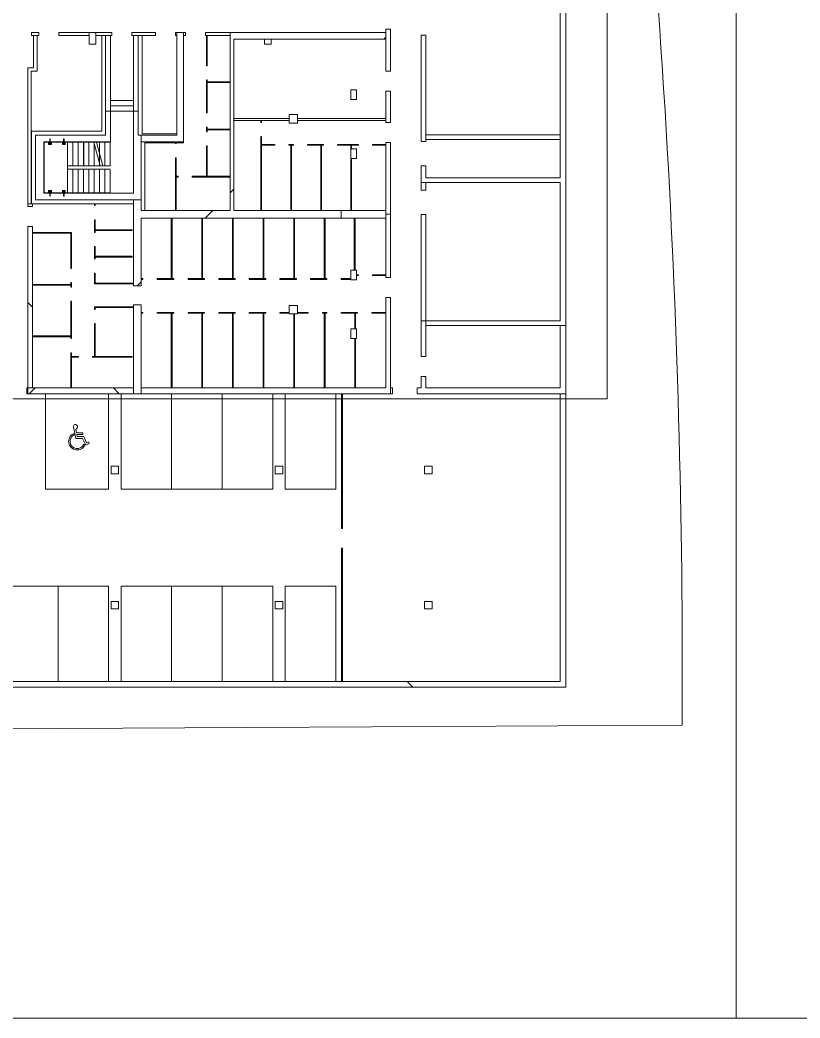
# Model space of a CAD drawing. Extents: x -1132 to 613, y -233 to 616.
# Drawn here: x 472.58 to 505.26, y 11.86 to 53.7 of the extents above; entities that cross this region are included whole.
import ezdxf
from ezdxf.lldxf.tags import DXFTag

# ---------------------------------------------------------------- set-up
doc = ezdxf.new("R2010")
doc.units = 0
doc.layers.get('0').update_dxf_attribs({"lineweight": 13})
doc.layers.add('G-____-TTLB-OTLN', color=7, linetype='Continuous', lineweight=13)
doc.layers.add('G-XREF-____-OTLN', color=7, linetype='Continuous', lineweight=13)
tags = doc.linetypes.add('IMPORT-_Verdeckte Linien_', pattern=[0.003, 0.002, -0.001]).pattern_tags.tags
tags[6:7] = [DXFTag(74, 4), DXFTag(75, 0), DXFTag(340, '0'), DXFTag(46, 1.0), DXFTag(50, 0.0), DXFTag(44, 0.0), DXFTag(45, 0.0)]
tags[4:5] = [DXFTag(74, 4), DXFTag(75, 0), DXFTag(340, '0'), DXFTag(46, 1.0), DXFTag(50, 0.0), DXFTag(44, 0.0), DXFTag(45, 0.0)]

# ---------------------------------------------------------------- blocks, each defined once
blk = doc.blocks.new('Blockreferenz-A0UJ2EACXE')
at = {"layer": 'G-XREF-____-OTLN', "color": 0, "linetype": 'ByBlock', "lineweight": -2, "ltscale": 0.13}
for p, q in [((495.452, 38.032), (495.452, 65.036)), ((495.212, 54.168), (495.212, 48.888)), ((473.372, 53.172), (473.068, 53.172)), ((473.068, 53.172), (473.068, 53.052)), ((473.372, 53.052), (473.372, 53.172)), ((475.48, 53.172), (474.212, 53.172)), ((474.212, 53.172), (474.212, 53.052)), ((475.76, 53.172), (475.48, 53.172)), ((475.48, 53.172), (475.48, 52.692)), ((475.48, 53.052), (475.48, 53.172)), ((475.76, 52.692), (475.76, 53.172)), ((476.428, 53.172), (475.76, 53.172)), ((475.76, 53.172), (475.76, 53.052)), ((476.428, 53.052), (476.428, 53.172)), ((478.252, 53.172), (477.268, 53.172)), ((477.268, 53.172), (477.268, 53.052)), ((478.252, 53.052), (478.252, 53.172)), ((479.512, 53.172), (479.092, 53.172)), ((479.092, 53.172), (479.092, 53.052)), ((479.152, 53.172), (479.152, 48.876)), ((479.432, 48.596), (479.432, 53.172)), ((479.512, 53.052), (479.512, 53.172)), ((487.908, 53.172), (480.352, 53.172)), ((480.352, 53.172), (480.352, 53.052)), ((481.384, 53.052), (481.384, 53.172)), ((488.108, 53.312), (487.908, 53.312)), ((487.908, 53.312), (487.908, 53.172)), ((487.908, 52.892), (487.908, 53.172)), ((488.108, 51.552), (488.108, 53.312)), ((473.068, 53.052), (473.372, 53.052)), ((473.148, 53.052), (473.148, 51.692)), ((473.292, 51.548), (473.292, 53.052)), ((474.212, 53.052), (475.48, 53.052)), ((475.76, 53.052), (476.164, 53.052)), ((476.004, 53.052), (476.004, 49.036)), ((476.364, 53.052), (476.164, 53.052)), ((476.164, 53.052), (476.164, 48.876)), ((476.364, 48.596), (476.364, 53.052)), ((476.364, 53.052), (476.428, 53.052)), ((477.268, 53.052), (477.332, 53.052)), ((477.532, 53.052), (477.332, 53.052)), ((477.332, 53.052), (477.332, 46.436)), ((477.532, 48.876), (477.532, 53.052)), ((477.532, 53.052), (478.252, 53.052)), ((477.692, 48.924), (477.692, 53.052)), ((479.092, 53.052), (479.152, 53.052)), ((479.432, 53.052), (479.512, 53.052)), ((480.352, 53.052), (481.384, 53.052)), ((480.392, 53.052), (480.392, 51.783)), ((480.408, 51.783), (480.408, 53.052)), ((480.424, 51.783), (480.424, 53.052)), ((481.384, 53.052), (481.384, 45.716)), ((481.544, 49.566), (481.544, 52.892)), ((481.544, 52.892), (482.824, 52.892)), ((482.824, 52.892), (483.104, 52.892)), ((482.824, 52.892), (482.824, 52.692)), ((483.104, 52.692), (483.104, 52.892)), ((483.104, 52.892), (487.908, 52.892)), ((487.828, 52.892), (487.908, 52.972)), ((487.908, 52.892), (487.908, 51.552)), ((489.588, 53.064), (489.388, 53.064)), ((489.388, 53.064), (489.388, 48.608)), ((489.588, 48.888), (489.588, 53.064)), ((475.48, 52.692), (475.76, 52.692)), ((482.824, 52.692), (483.104, 52.692)), ((473.148, 51.692), (472.908, 51.692)), ((472.908, 51.692), (472.908, 45.876)), ((473.052, 45.996), (473.052, 51.548)), ((473.052, 51.548), (473.292, 51.548)), ((480.392, 51.783), (480.424, 51.783)), ((487.908, 51.552), (488.108, 51.552)), ((480.424, 51.191), (480.392, 51.191)), ((480.392, 51.191), (480.392, 49.801)), ((480.408, 49.801), (480.408, 51.191)), ((480.424, 51.111), (480.424, 51.191)), ((481.384, 51.111), (480.424, 51.111)), ((480.424, 51.111), (480.424, 51.095)), ((480.424, 51.095), (481.384, 51.095)), ((480.424, 49.801), (480.424, 51.079)), ((480.424, 51.079), (481.384, 51.079)), ((486.68, 50.768), (486.44, 50.768)), ((486.44, 50.768), (486.44, 50.36)), ((486.68, 50.36), (486.68, 50.768)), ((488.108, 50.712), (487.908, 50.712)), ((487.908, 50.712), (487.908, 49.566)), ((488.108, 49.406), (488.108, 50.712)), ((477.332, 50.324), (476.364, 50.324)), ((486.44, 50.36), (486.68, 50.36)), ((477.332, 50.1), (476.364, 50.1)), ((477.332, 49.876), (476.364, 49.876)), ((480.392, 49.801), (480.424, 49.801)), ((481.544, 49.566), (481.544, 49.486)), ((483.85, 49.566), (481.544, 49.566)), ((481.544, 45.716), (481.544, 49.486)), ((481.544, 49.486), (483.85, 49.486)), ((482.664, 49.486), (482.664, 49.406)), ((482.664, 49.406), (482.696, 49.406)), ((482.68, 49.406), (482.68, 49.486)), ((482.696, 49.406), (482.696, 49.486)), ((484.21, 49.738), (483.85, 49.738)), ((483.85, 49.738), (483.85, 49.378)), ((483.85, 49.486), (483.85, 49.566)), ((483.85, 49.378), (484.21, 49.378)), ((484.21, 49.378), (484.21, 49.738)), ((487.908, 49.566), (484.21, 49.566)), ((484.21, 49.566), (484.21, 49.486)), ((484.21, 49.486), (487.908, 49.486)), ((487.908, 49.486), (487.908, 49.566)), ((487.908, 49.486), (487.908, 49.406)), ((487.908, 49.406), (488.108, 49.406)), ((476.004, 49.036), (473.068, 49.036)), ((473.068, 49.036), (473.068, 45.996)), ((480.424, 49.209), (480.392, 49.209)), ((480.392, 49.209), (480.392, 49.017)), ((480.392, 49.017), (480.424, 49.017)), ((480.408, 49.017), (480.408, 49.209)), ((480.424, 49.129), (480.424, 49.209)), ((481.384, 49.129), (480.424, 49.129)), ((480.424, 49.129), (480.424, 49.113)), ((480.424, 49.113), (481.384, 49.113)), ((480.424, 49.017), (480.424, 49.097)), ((480.424, 49.097), (481.384, 49.097)), ((476.164, 48.876), (473.228, 48.876)), ((473.228, 48.876), (473.228, 46.156)), ((473.572, 46.436), (473.572, 48.596)), ((473.572, 48.596), (473.824, 48.596)), ((474.568, 48.572), (473.596, 48.572)), ((473.596, 48.572), (473.596, 46.46)), ((473.78, 48.572), (473.78, 48.484)), ((473.848, 48.712), (473.824, 48.712)), ((473.824, 48.712), (473.824, 48.572)), ((473.848, 48.572), (473.848, 48.712)), ((473.848, 48.596), (474.4, 48.596)), ((473.893, 48.484), (473.893, 48.572)), ((474.356, 48.572), (474.356, 48.484)), ((474.424, 48.712), (474.4, 48.712)), ((474.4, 48.712), (474.4, 48.572)), ((474.424, 48.572), (474.424, 48.712)), ((474.424, 48.596), (476.364, 48.596)), ((474.469, 48.484), (474.469, 48.572)), ((474.568, 47.588), (474.568, 48.572)), ((474.568, 48.572), (475.679, 48.572)), ((474.792, 48.572), (474.792, 47.588)), ((474.792, 47.588), (474.792, 48.572)), ((475.016, 48.572), (475.016, 47.588)), ((475.016, 47.588), (475.016, 48.572)), ((475.24, 48.572), (475.24, 47.588)), ((475.24, 47.588), (475.24, 48.572)), ((475.255, 48.572), (475.255, 47.588)), ((475.464, 48.572), (475.464, 47.588)), ((475.464, 47.588), (475.464, 48.572)), ((475.679, 48.572), (475.943, 47.588)), ((475.688, 48.572), (475.679, 48.572)), ((475.688, 48.537), (475.688, 48.572)), ((475.688, 48.572), (475.912, 48.572)), ((475.688, 48.537), (475.688, 47.588)), ((475.688, 47.588), (475.688, 48.537)), ((475.781, 48.572), (476.044, 47.588)), ((475.912, 48.572), (475.781, 48.572)), ((476.136, 48.572), (475.912, 48.572)), ((475.912, 48.08), (475.912, 48.572)), ((475.912, 48.572), (475.912, 48.08)), ((475.912, 48.572), (476.136, 48.572)), ((476.136, 48.572), (476.36, 48.572)), ((476.136, 47.588), (476.136, 48.572)), ((476.36, 48.572), (476.136, 48.572)), ((476.136, 48.572), (476.136, 47.588)), ((476.36, 48.572), (476.36, 47.588)), ((476.36, 47.588), (476.36, 48.572)), ((479.152, 48.876), (477.532, 48.876)), ((477.652, 45.716), (477.652, 48.596)), ((477.652, 48.596), (479.432, 48.596)), ((479.152, 48.924), (477.692, 48.924)), ((477.812, 45.716), (477.812, 48.548)), ((477.812, 48.548), (479.432, 48.548)), ((479.092, 48.596), (479.092, 48.516)), ((479.108, 48.516), (479.108, 48.596)), ((479.124, 48.516), (479.124, 48.596)), ((479.432, 48.548), (479.432, 48.596)), ((482.696, 48.814), (482.664, 48.814)), ((482.664, 48.814), (482.664, 45.716)), ((482.68, 45.716), (482.68, 48.814)), ((482.696, 48.486), (482.696, 48.814)), ((488.108, 48.566), (487.908, 48.566)), ((487.908, 48.566), (487.908, 42.9)), ((488.108, 42.9), (488.108, 48.566)), ((489.388, 48.608), (489.588, 48.608)), ((489.588, 48.888), (489.588, 48.688)), ((495.212, 48.888), (489.588, 48.888)), ((489.588, 48.608), (489.588, 48.688)), ((489.588, 48.688), (495.212, 48.688)), ((495.212, 48.688), (495.212, 48.888)), ((495.212, 48.688), (495.212, 47.088)), ((473.78, 48.484), (473.893, 48.484)), ((474.356, 48.484), (474.469, 48.484)), ((479.092, 48.516), (479.124, 48.516)), ((480.424, 48.425), (480.392, 48.425)), ((480.392, 48.425), (480.392, 47.148)), ((480.408, 47.148), (480.408, 48.425)), ((480.424, 47.148), (480.424, 48.425)), ((483.251, 48.486), (482.696, 48.486)), ((482.696, 48.454), (482.696, 48.47)), ((482.696, 48.47), (483.251, 48.47)), ((482.696, 45.716), (482.696, 48.454)), ((482.696, 48.454), (483.251, 48.454)), ((483.251, 48.454), (483.251, 48.486)), ((484.035, 48.486), (483.843, 48.486)), ((483.843, 48.486), (483.843, 48.454)), ((483.843, 48.47), (484.035, 48.47)), ((483.843, 48.454), (483.923, 48.454)), ((483.923, 48.454), (483.923, 45.716)), ((483.939, 45.716), (483.939, 48.454)), ((483.939, 48.454), (483.955, 48.454)), ((483.955, 45.716), (483.955, 48.454)), ((483.955, 48.454), (484.035, 48.454)), ((484.035, 48.454), (484.035, 48.486)), ((485.294, 48.486), (484.627, 48.486)), ((484.627, 48.486), (484.627, 48.454)), ((484.627, 48.47), (485.294, 48.47)), ((484.627, 48.454), (485.182, 48.454)), ((485.182, 48.454), (485.182, 45.716)), ((485.198, 45.716), (485.198, 48.454)), ((485.198, 48.454), (485.214, 48.454)), ((485.214, 45.716), (485.214, 48.454)), ((485.214, 48.454), (485.294, 48.454)), ((485.294, 48.454), (485.294, 48.486)), ((486.76, 48.486), (485.886, 48.486)), ((485.886, 48.486), (485.886, 48.454)), ((485.886, 48.47), (486.76, 48.47)), ((485.886, 48.454), (486.44, 48.454)), ((486.44, 48.454), (486.44, 48.288)), ((486.68, 48.304), (486.44, 48.304)), ((486.44, 48.304), (486.44, 47.896)), ((486.44, 48.288), (486.472, 48.288)), ((486.456, 48.288), (486.456, 48.454)), ((486.456, 48.454), (486.472, 48.454)), ((486.472, 48.454), (486.76, 48.454)), ((486.472, 48.288), (486.472, 48.454)), ((486.68, 47.896), (486.68, 48.304)), ((486.76, 48.454), (486.76, 48.486)), ((487.908, 48.486), (487.352, 48.486)), ((487.352, 48.486), (487.352, 48.454)), ((487.352, 48.47), (487.908, 48.47)), ((487.352, 48.454), (487.908, 48.454)), ((475.912, 48.08), (475.912, 47.701)), ((475.912, 47.701), (475.912, 47.588)), ((475.912, 47.588), (475.912, 47.701)), ((475.912, 47.701), (475.912, 47.588)), ((479.124, 47.924), (479.092, 47.924)), ((479.092, 47.924), (479.092, 45.716)), ((479.108, 45.716), (479.108, 47.924)), ((479.124, 47.148), (479.124, 47.924)), ((486.44, 47.896), (486.68, 47.896)), ((486.472, 47.848), (486.44, 47.848)), ((486.44, 47.848), (486.44, 45.716)), ((486.456, 45.716), (486.456, 47.848)), ((486.472, 45.716), (486.472, 47.848)), ((474.568, 47.444), (474.568, 47.588)), ((475.943, 47.588), (474.568, 47.588)), ((474.568, 46.46), (474.568, 47.444)), ((474.568, 47.444), (476.36, 47.444)), ((474.568, 46.46), (474.568, 47.444)), ((474.792, 46.46), (474.792, 47.444)), ((474.792, 47.444), (474.792, 46.46)), ((475.016, 46.46), (475.016, 47.444)), ((475.016, 47.444), (475.016, 46.46)), ((475.24, 46.46), (475.24, 47.444)), ((475.24, 47.444), (475.24, 46.46)), ((475.464, 46.46), (475.464, 47.444)), ((475.464, 47.444), (475.464, 46.46)), ((475.688, 46.46), (475.688, 47.444)), ((475.688, 47.444), (475.688, 46.46)), ((475.912, 46.46), (475.912, 47.444)), ((475.912, 47.444), (475.912, 46.46)), ((475.943, 47.588), (476.136, 47.588)), ((476.136, 47.588), (476.044, 47.588)), ((476.36, 47.588), (476.136, 47.588)), ((476.136, 47.588), (476.36, 47.588)), ((476.136, 46.46), (476.136, 47.444)), ((476.136, 47.444), (476.136, 46.46)), ((476.36, 47.444), (476.36, 46.46)), ((489.588, 47.584), (489.388, 47.584)), ((489.388, 47.584), (489.388, 46.568)), ((489.588, 47.088), (489.588, 47.584)), ((479.204, 47.148), (479.124, 47.148)), ((479.124, 47.116), (479.124, 47.132)), ((479.124, 47.132), (479.204, 47.132)), ((479.124, 45.716), (479.124, 47.116)), ((479.124, 47.116), (479.204, 47.116)), ((479.204, 47.116), (479.204, 47.148)), ((480.392, 47.148), (479.796, 47.148)), ((479.796, 47.148), (479.796, 47.116)), ((479.796, 47.132), (481.384, 47.132)), ((479.796, 47.116), (481.384, 47.116)), ((480.424, 47.148), (480.408, 47.148)), ((481.384, 47.148), (480.424, 47.148)), ((495.212, 47.088), (489.588, 47.088)), ((489.588, 46.568), (489.588, 46.888)), ((489.588, 46.888), (495.212, 46.888)), ((495.212, 46.888), (495.212, 41.088)), ((473.596, 46.46), (474.568, 46.46)), ((473.893, 46.548), (473.78, 46.548)), ((473.78, 46.548), (473.78, 46.46)), ((473.824, 46.46), (473.824, 46.32)), ((473.848, 46.32), (473.848, 46.46)), ((473.893, 46.46), (473.893, 46.548)), ((474.469, 46.548), (474.356, 46.548)), ((474.356, 46.548), (474.356, 46.46)), ((474.4, 46.46), (474.4, 46.32)), ((474.424, 46.32), (474.424, 46.46)), ((474.469, 46.46), (474.469, 46.548)), ((476.36, 46.46), (474.568, 46.46)), ((481.384, 46.448), (481.544, 46.608)), ((489.388, 46.568), (489.588, 46.568)), ((473.228, 46.156), (477.332, 46.156)), ((473.824, 46.436), (473.572, 46.436)), ((473.824, 46.32), (473.848, 46.32)), ((474.4, 46.436), (473.848, 46.436)), ((474.4, 46.32), (474.424, 46.32)), ((477.332, 46.436), (474.424, 46.436)), ((477.332, 46.156), (477.332, 42.556)), ((473.108, 45.996), (472.908, 45.996)), ((472.908, 45.876), (473.108, 45.876)), ((473.108, 45.996), (477.332, 45.996)), ((473.108, 45.876), (473.108, 45.996)), ((475.7, 45.996), (475.7, 45.916)), ((475.7, 45.916), (475.732, 45.916)), ((475.716, 45.916), (475.716, 45.996)), ((475.732, 45.916), (475.732, 45.996)), ((481.384, 45.716), (477.652, 45.716)), ((480.332, 45.396), (480.652, 45.716)), ((485.198, 45.716), (481.544, 45.716)), ((487.908, 45.716), (485.198, 45.716)), ((475.732, 45.324), (475.7, 45.324)), ((475.7, 45.324), (475.7, 44.791)), ((475.716, 44.791), (475.716, 45.324)), ((475.732, 44.903), (475.732, 45.324)), ((477.652, 42.556), (477.652, 45.396)), ((477.652, 45.396), (482.764, 45.396)), ((478.918, 45.396), (478.918, 42.856)), ((478.934, 42.856), (478.934, 45.396)), ((478.95, 42.856), (478.95, 45.396)), ((480.2, 45.396), (480.2, 42.856)), ((480.216, 42.856), (480.216, 45.396)), ((480.232, 42.856), (480.232, 45.396)), ((481.482, 45.396), (481.482, 42.856)), ((481.498, 42.856), (481.498, 45.396)), ((481.514, 42.856), (481.514, 45.396)), ((482.764, 45.396), (482.764, 42.856)), ((482.764, 45.396), (487.908, 45.396)), ((482.78, 42.856), (482.78, 45.396)), ((482.796, 42.856), (482.796, 45.396)), ((484.046, 45.396), (484.046, 42.856)), ((484.062, 42.856), (484.062, 45.396)), ((484.078, 42.856), (484.078, 45.396)), ((485.328, 45.396), (485.328, 42.856)), ((485.344, 42.856), (485.344, 45.396)), ((485.36, 42.856), (485.36, 45.396)), ((486.584, 45.396), (486.584, 43.216)), ((486.6, 43.216), (486.6, 45.396)), ((486.616, 43.216), (486.616, 45.396)), ((489.588, 45.544), (489.388, 45.544)), ((489.388, 45.544), (489.388, 39.592)), ((489.588, 41.088), (489.588, 45.544)), ((473.108, 45.036), (472.908, 45.036)), ((472.908, 45.036), (472.908, 38.272)), ((473.108, 38.272), (473.108, 45.036)), ((474.74, 44.796), (473.108, 44.796)), ((474.724, 44.78), (473.108, 44.78)), ((474.724, 43.288), (474.724, 44.78)), ((474.74, 43.288), (474.74, 44.796)), ((475.7, 44.791), (475.732, 44.791)), ((477.284, 44.903), (475.732, 44.903)), ((475.732, 44.903), (475.732, 44.887)), ((475.732, 44.887), (477.284, 44.887)), ((475.732, 44.791), (475.732, 44.871)), ((475.732, 44.871), (477.284, 44.871)), ((477.284, 44.871), (477.284, 44.903)), ((473.108, 44.764), (474.708, 44.764)), ((474.708, 44.764), (474.708, 43.288)), ((475.732, 44.199), (475.7, 44.199)), ((475.7, 44.199), (475.7, 43.681)), ((475.716, 43.681), (475.716, 44.199)), ((475.732, 43.793), (475.732, 44.199)), ((475.7, 43.681), (475.732, 43.681)), ((477.284, 43.793), (475.732, 43.793)), ((475.732, 43.793), (475.732, 43.777)), ((475.732, 43.777), (477.284, 43.777)), ((475.732, 43.681), (475.732, 43.761)), ((475.732, 43.761), (477.284, 43.761)), ((477.284, 43.761), (477.284, 43.793)), ((474.708, 43.288), (474.74, 43.288)), ((486.68, 43.216), (486.44, 43.216)), ((486.44, 43.216), (486.44, 42.808)), ((486.584, 43.216), (486.616, 43.216)), ((486.68, 42.808), (486.68, 43.216)), ((474.74, 42.696), (474.708, 42.696)), ((474.708, 42.696), (474.708, 42.616)), ((474.724, 42.504), (474.724, 42.696)), ((474.74, 42.504), (474.74, 42.696)), ((475.732, 43.089), (475.7, 43.089)), ((475.7, 43.089), (475.7, 42.636)), ((475.716, 42.636), (475.716, 43.089)), ((475.732, 42.668), (475.732, 43.089)), ((477.492, 42.556), (477.652, 42.716)), ((477.732, 42.856), (477.652, 42.856)), ((477.652, 42.84), (477.732, 42.84)), ((477.652, 42.824), (477.732, 42.824)), ((477.732, 42.824), (477.732, 42.856)), ((478.918, 42.856), (478.324, 42.856)), ((478.324, 42.856), (478.324, 42.824)), ((478.324, 42.84), (479.03, 42.84)), ((478.324, 42.824), (479.03, 42.824)), ((478.95, 42.856), (478.934, 42.856)), ((479.03, 42.856), (478.95, 42.856)), ((479.03, 42.824), (479.03, 42.856)), ((480.2, 42.856), (479.622, 42.856)), ((479.622, 42.856), (479.622, 42.824)), ((479.622, 42.84), (480.312, 42.84)), ((479.622, 42.824), (480.312, 42.824)), ((480.232, 42.856), (480.216, 42.856)), ((480.312, 42.856), (480.232, 42.856)), ((480.312, 42.824), (480.312, 42.856)), ((481.482, 42.856), (480.904, 42.856)), ((480.904, 42.856), (480.904, 42.824)), ((480.904, 42.84), (481.594, 42.84)), ((480.904, 42.824), (481.594, 42.824)), ((481.514, 42.856), (481.498, 42.856)), ((481.594, 42.856), (481.514, 42.856)), ((481.594, 42.824), (481.594, 42.856)), ((482.764, 42.856), (482.186, 42.856)), ((482.186, 42.856), (482.186, 42.824)), ((482.186, 42.84), (482.876, 42.84)), ((482.186, 42.824), (482.876, 42.824)), ((482.796, 42.856), (482.78, 42.856)), ((482.876, 42.856), (482.796, 42.856)), ((482.876, 42.824), (482.876, 42.856)), ((484.046, 42.856), (483.468, 42.856)), ((483.468, 42.856), (483.468, 42.824)), ((483.468, 42.84), (484.158, 42.84)), ((483.468, 42.824), (484.158, 42.824)), ((484.078, 42.856), (484.062, 42.856)), ((484.158, 42.856), (484.078, 42.856)), ((484.158, 42.824), (484.158, 42.856)), ((485.328, 42.856), (484.75, 42.856)), ((484.75, 42.856), (484.75, 42.824)), ((484.75, 42.84), (485.44, 42.84)), ((484.75, 42.824), (485.44, 42.824)), ((485.36, 42.856), (485.344, 42.856)), ((485.44, 42.856), (485.36, 42.856)), ((485.44, 42.824), (485.44, 42.856)), ((486.44, 42.856), (486.032, 42.856)), ((486.032, 42.856), (486.032, 42.824)), ((486.032, 42.84), (486.44, 42.84)), ((486.032, 42.824), (486.44, 42.824)), ((486.44, 42.824), (486.44, 42.856)), ((486.44, 42.808), (486.68, 42.808)), ((486.76, 43.016), (486.68, 43.016)), ((486.68, 43.016), (486.68, 42.984)), ((486.68, 43), (486.76, 43)), ((486.68, 42.984), (486.76, 42.984)), ((486.76, 42.984), (486.76, 43.016)), ((487.908, 43.016), (487.352, 43.016)), ((487.352, 43.016), (487.352, 42.984)), ((487.352, 43), (487.908, 43)), ((487.352, 42.984), (487.908, 42.984)), ((487.908, 42.9), (488.108, 42.9)), ((474.708, 42.616), (473.108, 42.616)), ((473.108, 42.6), (474.708, 42.6)), ((473.108, 42.584), (474.708, 42.584)), ((474.708, 42.6), (474.708, 42.616)), ((474.708, 42.584), (474.708, 42.504)), ((474.708, 42.504), (474.74, 42.504)), ((475.7, 42.636), (477.332, 42.636)), ((475.716, 42.652), (477.332, 42.652)), ((477.332, 42.668), (475.732, 42.668)), ((475.732, 42.668), (475.732, 42.652)), ((477.332, 42.556), (477.652, 42.556)), ((473.108, 41.657), (472.908, 41.857)), ((474.74, 41.912), (474.708, 41.912)), ((474.708, 41.912), (474.708, 40.452)), ((474.724, 40.34), (474.724, 41.912)), ((474.74, 40.34), (474.74, 41.912)), ((487.908, 38.272), (487.908, 42.06)), ((487.908, 42.06), (488.108, 42.06)), ((488.108, 42.06), (488.108, 38.032)), ((477.332, 41.676), (475.7, 41.676)), ((475.7, 41.676), (475.7, 41.564)), ((475.7, 41.564), (475.732, 41.564)), ((475.716, 41.564), (475.716, 41.66)), ((475.716, 41.66), (477.332, 41.66)), ((475.732, 41.564), (475.732, 41.644)), ((475.732, 41.644), (477.332, 41.644)), ((477.332, 38.032), (477.332, 41.756)), ((477.332, 41.756), (477.652, 41.756)), ((477.652, 41.756), (477.652, 38.272)), ((477.732, 41.438), (477.652, 41.438)), ((477.652, 41.422), (477.732, 41.422)), ((477.732, 41.406), (477.732, 41.438)), ((479.03, 41.438), (478.324, 41.438)), ((478.324, 41.438), (478.324, 41.406)), ((478.324, 41.422), (479.03, 41.422)), ((479.03, 41.406), (479.03, 41.438)), ((480.312, 41.438), (479.622, 41.438)), ((479.622, 41.438), (479.622, 41.406)), ((479.622, 41.422), (480.312, 41.422)), ((480.312, 41.406), (480.312, 41.438)), ((481.594, 41.438), (480.904, 41.438)), ((480.904, 41.438), (480.904, 41.406)), ((480.904, 41.422), (481.594, 41.422)), ((481.594, 41.406), (481.594, 41.438)), ((482.876, 41.438), (482.186, 41.438)), ((482.186, 41.438), (482.186, 41.406)), ((482.186, 41.422), (482.876, 41.422)), ((482.876, 41.406), (482.876, 41.438)), ((483.85, 41.438), (483.468, 41.438)), ((483.468, 41.438), (483.468, 41.406)), ((483.468, 41.422), (483.85, 41.422)), ((484.21, 41.734), (483.85, 41.734)), ((483.85, 41.734), (483.85, 41.374)), ((483.85, 41.406), (483.85, 41.438)), ((484.21, 41.374), (484.21, 41.734)), ((484.656, 41.438), (484.21, 41.438)), ((484.21, 41.438), (484.21, 41.406)), ((484.21, 41.422), (484.656, 41.422)), ((484.656, 41.406), (484.656, 41.438)), ((485.44, 41.438), (485.248, 41.438)), ((485.248, 41.438), (485.248, 41.406)), ((485.248, 41.422), (485.44, 41.422)), ((485.44, 41.406), (485.44, 41.438)), ((486.722, 41.438), (486.032, 41.438)), ((486.032, 41.438), (486.032, 41.406)), ((486.032, 41.422), (486.722, 41.422)), ((486.722, 41.406), (486.722, 41.438)), ((487.908, 41.438), (487.314, 41.438)), ((487.314, 41.438), (487.314, 41.406)), ((487.314, 41.422), (487.908, 41.422)), ((477.652, 41.406), (477.732, 41.406)), ((478.324, 41.406), (478.918, 41.406)), ((478.918, 41.406), (478.918, 38.272)), ((478.934, 38.272), (478.934, 41.406)), ((478.934, 41.406), (478.95, 41.406)), ((478.95, 38.272), (478.95, 41.406)), ((478.95, 41.406), (479.03, 41.406)), ((479.622, 41.406), (480.2, 41.406)), ((480.2, 41.406), (480.2, 38.272)), ((480.216, 38.272), (480.216, 41.406)), ((480.216, 41.406), (480.232, 41.406)), ((480.232, 38.272), (480.232, 41.406)), ((480.232, 41.406), (480.312, 41.406)), ((480.904, 41.406), (481.482, 41.406)), ((481.482, 41.406), (481.482, 38.272)), ((481.498, 38.272), (481.498, 41.406)), ((481.498, 41.406), (481.514, 41.406)), ((481.514, 38.272), (481.514, 41.406)), ((481.514, 41.406), (481.594, 41.406)), ((482.186, 41.406), (482.764, 41.406)), ((482.764, 41.406), (482.764, 38.272)), ((482.78, 38.272), (482.78, 41.406)), ((482.78, 41.406), (482.796, 41.406)), ((482.796, 38.272), (482.796, 41.406)), ((482.796, 41.406), (482.876, 41.406)), ((483.468, 41.406), (483.85, 41.406)), ((483.85, 41.374), (484.21, 41.374)), ((484.078, 41.374), (484.046, 41.374)), ((484.046, 41.374), (484.046, 38.272)), ((484.062, 38.272), (484.062, 41.374)), ((484.078, 38.272), (484.078, 41.374)), ((484.21, 41.406), (484.656, 41.406)), ((485.248, 41.406), (485.328, 41.406)), ((485.328, 41.406), (485.328, 38.272)), ((485.344, 38.272), (485.344, 41.406)), ((485.344, 41.406), (485.36, 41.406)), ((485.36, 38.272), (485.36, 41.406)), ((485.36, 41.406), (485.44, 41.406)), ((486.032, 41.406), (486.61, 41.406)), ((486.61, 41.406), (486.61, 40.752)), ((486.626, 40.752), (486.626, 41.406)), ((486.626, 41.406), (486.642, 41.406)), ((486.642, 41.406), (486.722, 41.406)), ((486.642, 40.752), (486.642, 41.406)), ((487.314, 41.406), (487.908, 41.406)), ((495.212, 41.088), (489.588, 41.088)), ((475.7, 40.972), (475.7, 39.592)), ((475.732, 40.972), (475.7, 40.972)), ((475.716, 39.592), (475.716, 40.972)), ((475.732, 39.592), (475.732, 40.972)), ((486.68, 40.752), (486.44, 40.752)), ((486.44, 40.752), (486.44, 40.344)), ((486.61, 40.752), (486.642, 40.752)), ((486.68, 40.344), (486.68, 40.752)), ((489.588, 39.592), (489.588, 40.888)), ((489.588, 40.888), (495.212, 40.888)), ((495.212, 40.888), (495.212, 38.272)), ((474.708, 40.452), (473.108, 40.452)), ((473.108, 40.436), (474.708, 40.436)), ((473.108, 40.42), (474.708, 40.42)), ((474.708, 40.436), (474.708, 40.452)), ((474.708, 40.42), (474.708, 40.34)), ((474.708, 40.34), (474.74, 40.34)), ((486.44, 40.344), (486.68, 40.344)), ((486.61, 40.344), (486.61, 38.272)), ((486.642, 40.344), (486.61, 40.344)), ((486.626, 38.272), (486.626, 40.344)), ((486.642, 38.272), (486.642, 40.344)), ((474.74, 39.748), (474.708, 39.748)), ((474.708, 39.748), (474.708, 38.272)), ((474.724, 38.272), (474.724, 39.748)), ((474.74, 39.592), (474.74, 39.748)), ((475.028, 39.592), (474.74, 39.592)), ((474.74, 39.56), (474.74, 39.576)), ((474.74, 39.576), (475.028, 39.576)), ((474.74, 38.272), (474.74, 39.56)), ((474.74, 39.56), (475.028, 39.56)), ((475.028, 39.56), (475.028, 39.592)), ((475.7, 39.592), (475.62, 39.592)), ((475.62, 39.592), (475.62, 39.56)), ((475.62, 39.576), (477.284, 39.576)), ((475.62, 39.56), (477.284, 39.56)), ((475.732, 39.592), (475.716, 39.592)), ((477.284, 39.592), (475.732, 39.592)), ((477.284, 39.56), (477.284, 39.592)), ((489.388, 39.592), (489.588, 39.592)), ((489.588, 38.752), (489.388, 38.752)), ((489.388, 38.752), (489.388, 38.272)), ((489.588, 38.272), (489.588, 38.752)), ((472.908, 38.272), (472.868, 38.272)), ((472.868, 38.272), (472.868, 38.032)), ((472.908, 38.272), (473.108, 38.272)), ((472.968, 38.032), (473.208, 38.272)), ((477.332, 38.272), (473.108, 38.272)), ((476.734, 38.032), (476.494, 38.272)), ((477.652, 38.272), (477.652, 38.032)), ((477.652, 38.272), (478.934, 38.272)), ((478.934, 38.272), (481.498, 38.272)), ((481.498, 38.272), (487.908, 38.272)), ((486.61, 38.272), (486.642, 38.272)), ((488.188, 38.272), (488.108, 38.272)), ((488.188, 38.032), (488.188, 38.272)), ((489.388, 38.272), (489.212, 38.272)), ((489.212, 38.272), (489.212, 38.032)), ((495.212, 38.272), (489.588, 38.272)), ((472.868, 38.032), (487.908, 38.032)), ((486.084, 38.032), (486.052, 38.032)), ((486.052, 38.032), (486.052, 32.384)), ((486.068, 38.032), (486.068, 32.384)), ((486.084, 32.384), (486.084, 38.032)), ((487.908, 38.032), (488.108, 38.032)), ((488.108, 38.032), (488.188, 38.032)), ((489.212, 38.032), (495.212, 38.032)), ((495.212, 38.032), (495.212, 25.968)), ((495.452, 25.728), (495.452, 38.032)), ((476.712, 34.992), (476.392, 34.992)), ((476.392, 34.992), (476.392, 34.672)), ((476.712, 34.672), (476.712, 34.992)), ((483.592, 34.992), (483.272, 34.992)), ((483.272, 34.992), (483.272, 34.672)), ((483.592, 34.672), (483.592, 34.992)), ((489.852, 34.992), (489.532, 34.992)), ((489.532, 34.992), (489.532, 34.672)), ((489.852, 34.672), (489.852, 34.992)), ((476.392, 34.672), (476.712, 34.672)), ((483.272, 34.672), (483.592, 34.672)), ((489.532, 34.672), (489.852, 34.672)), ((486.052, 32.384), (486.084, 32.384)), ((486.084, 31.552), (486.052, 31.552)), ((486.052, 31.552), (486.052, 25.968)), ((486.068, 31.552), (486.068, 25.968)), ((486.084, 25.968), (486.084, 31.552)), ((476.712, 29.328), (476.392, 29.328)), ((476.392, 29.328), (476.392, 29.008)), ((476.712, 29.008), (476.712, 29.328)), ((483.592, 29.328), (483.272, 29.328)), ((483.272, 29.328), (483.272, 29.008)), ((483.592, 29.008), (483.592, 29.328)), ((489.852, 29.328), (489.532, 29.328)), ((489.532, 29.328), (489.532, 29.008)), ((489.852, 29.008), (489.852, 29.328)), ((476.392, 29.008), (476.712, 29.008)), ((483.272, 29.008), (483.592, 29.008)), ((489.532, 29.008), (489.852, 29.008)), ((495.212, 25.968), (462.172, 25.968)), ((489.038, 25.728), (488.798, 25.968)), ((412.844, 25.728), (495.452, 25.728))]:
    blk.add_line(p, q, dxfattribs=at)
at = {"layer": 'G-XREF-____-OTLN', "color": 0, "linetype": 'IMPORT-_Verdeckte Linien_', "lineweight": -2, "ltscale": 0.13}
for p, q in [((477.332, 50.324), (476.364, 50.324)), ((476.164, 49.876), (476.364, 49.876)), ((477.332, 50.1), (476.364, 50.1)), ((477.332, 49.876), (477.532, 49.876)), ((473.824, 48.596), (473.848, 48.596)), ((473.824, 48.572), (473.824, 48.508)), ((473.848, 48.508), (473.848, 48.572)), ((474.4, 48.596), (474.424, 48.596)), ((474.4, 48.572), (474.4, 48.508)), ((474.424, 48.508), (474.424, 48.572)), ((475.912, 48.08), (475.912, 48.572)), ((476.136, 47.588), (476.136, 48.572)), ((476.36, 47.588), (476.36, 48.572)), ((477.652, 48.596), (477.652, 48.876)), ((473.824, 48.508), (473.848, 48.508)), ((474.4, 48.508), (474.424, 48.508)), ((476.04, 47.602), (476.04, 47.588)), ((489.388, 46.888), (489.588, 46.888)), ((473.848, 46.524), (473.824, 46.524)), ((473.824, 46.524), (473.824, 46.46)), ((473.848, 46.46), (473.848, 46.524)), ((474.424, 46.524), (474.4, 46.524)), ((474.4, 46.524), (474.4, 46.46)), ((474.424, 46.46), (474.424, 46.524)), ((473.848, 46.436), (473.824, 46.436)), ((474.424, 46.436), (474.4, 46.436)), ((477.652, 46.156), (477.332, 46.156)), ((486.04, 45.716), (486.04, 45.396)), ((488.108, 45.556), (487.908, 45.556)), ((489.588, 41.088), (489.388, 41.088)), ((489.588, 40.888), (489.588, 41.088)), ((495.452, 40.888), (495.212, 40.888)), ((472.908, 38.032), (472.908, 38.272)), ((495.452, 38.032), (495.212, 38.032))]:
    blk.add_line(p, q, dxfattribs=at)
at = {"layer": 'G-XREF-____-OTLN', "color": 9, "linetype": 'ByBlock', "lineweight": -2, "ltscale": 0.13, "true_color": 0xc0c0c0}
for p, q in [((476.292, 38.032), (473.652, 38.032)), ((473.652, 38.032), (473.652, 34.033)), ((473.652, 38.032), (473.652, 38.032)), ((476.292, 34.033), (476.292, 38.032)), ((478.932, 38.032), (476.812, 38.032)), ((476.812, 38.032), (476.812, 34.033)), ((476.812, 38.032), (476.812, 38.032)), ((481.052, 38.032), (478.932, 38.032)), ((478.932, 38.032), (478.932, 34.033)), ((478.932, 38.032), (478.932, 38.032)), ((478.932, 34.033), (478.932, 38.032)), ((478.932, 38.032), (478.932, 38.032)), ((483.172, 38.032), (481.052, 38.032)), ((481.052, 38.032), (481.052, 34.033)), ((481.052, 38.032), (481.052, 38.032)), ((481.052, 34.033), (481.052, 38.032)), ((483.172, 34.033), (483.172, 38.032)), ((483.172, 38.032), (483.172, 38.032)), ((485.812, 38.032), (483.692, 38.032)), ((483.692, 38.032), (483.692, 34.033)), ((483.692, 38.032), (483.692, 38.032)), ((485.812, 34.033), (485.812, 38.032)), ((485.812, 38.032), (485.812, 38.032)), ((474.815, 36.663), (474.815, 36.663)), ((474.816, 36.648), (474.912, 36.158)), ((474.947, 36.398), (474.917, 36.548)), ((474.993, 36.643), (474.993, 36.643)), ((474.617, 36.032), (474.617, 36.032)), ((474.673, 36.032), (474.673, 36.032)), ((474.845, 36.303), (474.821, 36.354)), ((474.912, 36.158), (475.2, 36.158)), ((475.208, 36.398), (474.947, 36.398)), ((474.978, 36.238), (474.962, 36.318)), ((474.962, 36.318), (475.208, 36.318)), ((475.251, 36.238), (474.978, 36.238)), ((475.2, 36.158), (475.333, 35.871)), ((475.208, 36.318), (475.208, 36.398)), ((475.372, 35.978), (475.251, 36.238)), ((475.445, 36.011), (475.372, 35.978)), ((475.478, 35.939), (475.445, 36.011)), ((475.299, 35.893), (475.248, 35.915)), ((475.333, 35.871), (475.478, 35.939)), ((473.652, 34.033), (476.292, 34.033)), ((476.812, 34.033), (478.932, 34.033)), ((478.932, 34.033), (481.052, 34.033)), ((481.052, 34.033), (483.172, 34.033)), ((483.692, 34.033), (485.812, 34.033)), ((474.172, 29.967), (472.052, 29.967)), ((476.292, 29.967), (474.172, 29.967)), ((474.172, 29.967), (474.172, 25.968)), ((474.172, 29.967), (474.172, 29.967)), ((474.172, 25.968), (474.172, 29.967)), ((474.172, 29.967), (474.172, 29.967)), ((476.292, 25.968), (476.292, 29.967)), ((476.292, 29.967), (476.292, 29.967)), ((478.932, 29.967), (476.812, 29.967)), ((476.812, 29.967), (476.812, 25.968)), ((476.812, 29.967), (476.812, 29.967)), ((481.052, 29.967), (478.932, 29.967)), ((478.932, 29.967), (478.932, 25.968)), ((478.932, 29.967), (478.932, 29.967)), ((478.932, 25.968), (478.932, 29.967)), ((478.932, 29.967), (478.932, 29.967)), ((481.052, 25.968), (481.052, 29.967)), ((481.052, 29.967), (481.052, 29.967)), ((483.172, 29.967), (481.052, 29.967)), ((481.052, 29.967), (481.052, 25.968)), ((481.052, 29.967), (481.052, 29.967)), ((483.172, 25.968), (483.172, 29.967)), ((483.172, 29.967), (483.172, 29.967)), ((485.812, 29.967), (483.692, 29.967)), ((483.692, 29.967), (483.692, 25.968)), ((483.692, 29.967), (483.692, 29.967)), ((485.812, 25.968), (485.812, 29.967)), ((485.812, 29.967), (485.812, 29.967))]:
    blk.add_line(p, q, dxfattribs=at)
at = {"layer": 'G-XREF-____-OTLN', "color": 18, "linetype": 'ByBlock', "lineweight": -2, "ltscale": 0.13, "true_color": 0x4c0000}
blk.add_line((500.322, 24.141), (411.654, 23.643), dxfattribs=at)
for centre, major_axis, end_param in [((108.758, 25.977), (390.844, 23.924), 0.046482), ((108.521, 26.081), (391.801, -1.941), 0.065786)]:
    blk.add_ellipse(centre, major_axis=major_axis, ratio=1, start_param=0, end_param=end_param, dxfattribs=at)
at = {"layer": 'G-XREF-____-OTLN', "color": 0, "linetype": 'IMPORT-_Verdeckte Linien_', "lineweight": -2, "ltscale": 0.13}
for centre, major_axis in [((473.836, 48.528), (0.036, 0)), ((473.836, 48.528), (0.008, 0)), ((474.412, 48.528), (0.036, 0)), ((474.412, 48.528), (0.008, 0)), ((473.836, 48.528), (-0.036, 0)), ((473.836, 48.528), (-0.008, 0)), ((474.412, 48.528), (-0.036, 0)), ((474.412, 48.528), (-0.008, 0)), ((473.836, 46.504), (0.036, 0)), ((473.836, 46.504), (-0.036, 0)), ((473.836, 46.504), (0.008, 0)), ((473.836, 46.504), (-0.008, 0)), ((474.412, 46.504), (0.036, 0)), ((474.412, 46.504), (-0.036, 0)), ((474.412, 46.504), (0.008, 0)), ((474.412, 46.504), (-0.008, 0))]:
    blk.add_ellipse(centre, major_axis=major_axis, ratio=1, start_param=0, end_param=3.141593, dxfattribs=at)
at = {"layer": 'G-XREF-____-OTLN', "color": 9, "linetype": 'ByBlock', "lineweight": -2, "ltscale": 0.13, "true_color": 0xc0c0c0}
for centre, major_axis, start_param, end_param in [((474.892, 36.663), (0.077, 0), 1.762783, 3.333579), ((474.896, 36.643), (0.0973, 0), 4.935437, 8.045968), ((474.972, 36.032), (0.356, 0), 2.009748, 5.87914), ((474.972, 36.032), (0.3, 0), 2.009748, 5.87914)]:
    blk.add_ellipse(centre, major_axis=major_axis, ratio=0.999794, start_param=start_param, end_param=end_param, dxfattribs=at)

msp = doc.modelspace()

# ---------------------------------------------------------------- linework, layer by layer
at = {"color": 1, "ltscale": 0.13, "true_color": 0xff0000}
msp.add_lwpolyline([(448.403, 66.76), (497.178, 66.76), (497.178, 37.822), (448.403, 37.822), (448.403, 66.76)], dxfattribs=at)
at = {"layer": 'G-____-TTLB-OTLN', "ltscale": 0.13}
for p, q in [((502.581, 11.861), (502.581, 81.861)), ((600.081, 11.861), (405.082, 11.861))]:
    msp.add_line(p, q, dxfattribs=at)

# ---------------------------------------------------------------- block references
at = {"ltscale": 0.13}
msp.add_blockref('Blockreferenz-A0UJ2EACXE', (0, 0), dxfattribs=at)

doc.saveas('drawing.dxf')
